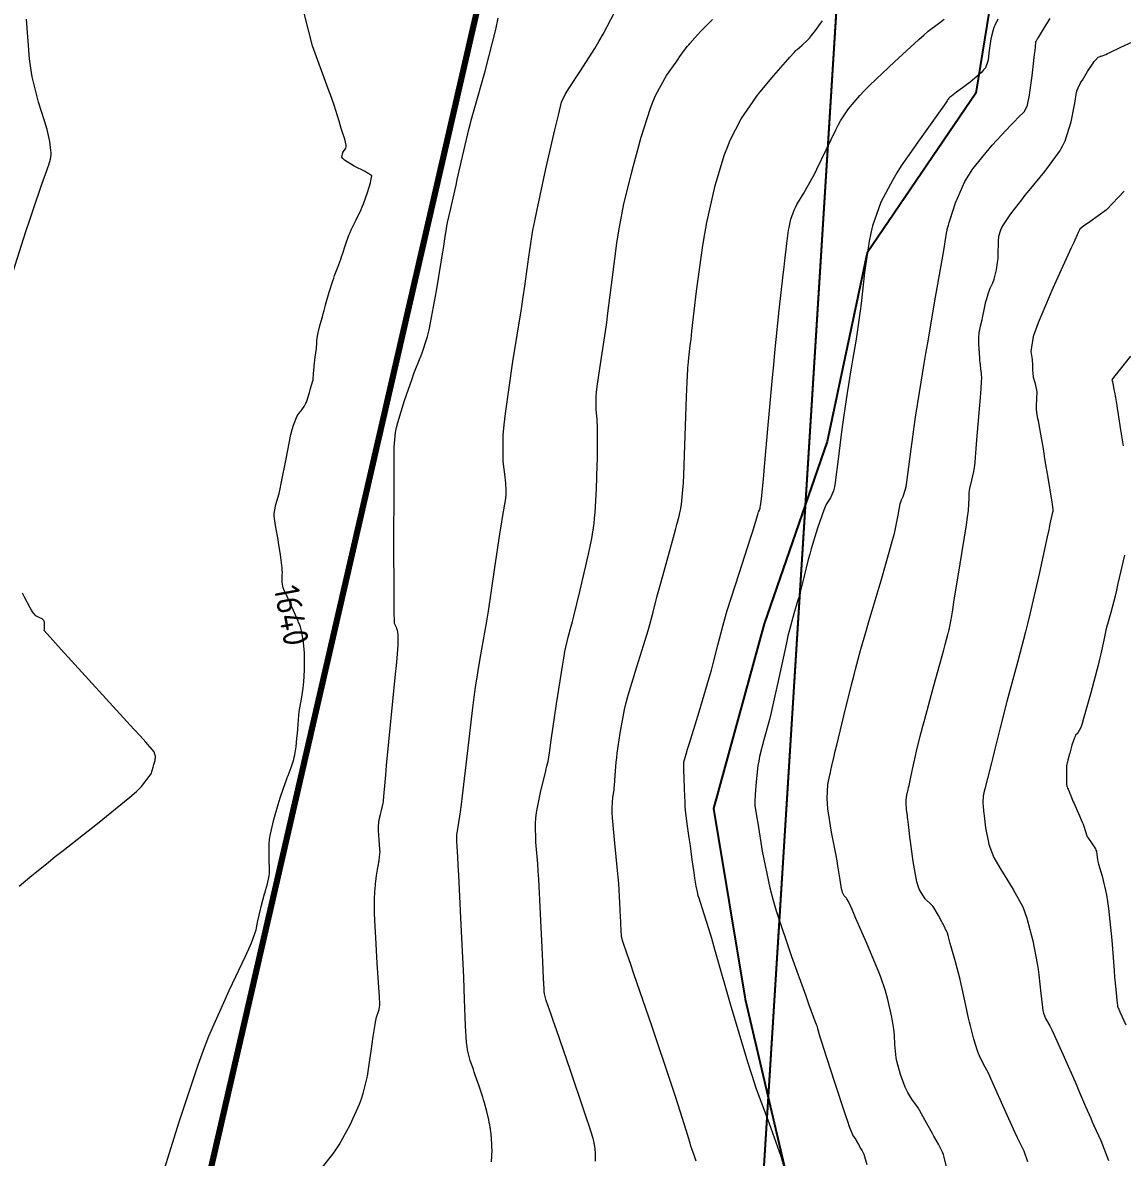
# Model space of a CAD drawing. Header units: millimetres. Extents: x 837477 to 838477, y 1189014 to 1191014.
# Drawn here: x 837621.1 to 837786.4, y 1189480.5 to 1189651 of the extents above; entities that cross this region are included whole.
import ezdxf

# ---------------------------------------------------------------- set-up
doc = ezdxf.new("R2010")
doc.units = ezdxf.units.MM
doc.header["$LTSCALE"] = 0.3
doc.layers.add('CORREDORVIA', color=94, linetype='Continuous', lineweight=80)
doc.layers.add('COTAS 10', color=252, linetype='Continuous', lineweight=9)
doc.layers.add('LINEA_DE_CEROS', color=61, linetype='Continuous')
doc.layers.add('VIA_Curvas', color=7, linetype='Continuous')
doc.styles.get("Standard").update_dxf_attribs({"font": 'isocp2.shx', "bigfont": '@extfont2.shx'})

msp = doc.modelspace()

# ---------------------------------------------------------------- linework, layer by layer
at = {"layer": 'CORREDORVIA'}
msp.add_lwpolyline([(838157.033, 1190996.193), (838237.174, 1190821.339), (838237.001, 1190602.875), (838240.031, 1190437.198), (838223.537, 1190366.272), (838184.199, 1189898.277), (837734.304, 1190149.151), (837849.078, 1189569.699), (837751.159, 1189231.384), (837593.191, 1189234.399), (837695.481, 1189679.225), (837660.573, 1189835.358), (837597.737, 1190012.464), (837490.666, 1190492.599), (837964.301, 1190234.408), (838010.155, 1190346.41), (837974.613, 1190516.877), (837969.419, 1190653.334), (837963.574, 1190795.982), (837910.676, 1191000.965)], close=True, dxfattribs=at)
at = {"layer": 'COTAS 10'}
for points in [[(837642.225, 1189478.122), (837644.607, 1189485.705), (837647.49, 1189494.408), (837648.304, 1189496.607), (837649.123, 1189498.715), (837652.14, 1189505.565), (837654.626, 1189510.769), (837655.113, 1189511.839), (837655.511, 1189512.748), (837656.218, 1189514.691), (837656.365, 1189515.571), (837656.411, 1189515.811), (837656.458, 1189516.048), (837656.644, 1189516.888), (837656.851, 1189517.737), (837656.912, 1189517.98), (837656.973, 1189518.226), (837657.207, 1189519.144), (837657.466, 1189520.091), (837657.544, 1189520.357), (837657.624, 1189520.623), (837657.933, 1189521.598), (837658.165, 1189522.792), (837658.196, 1189523.197), (837658.213, 1189523.635), (837658.154, 1189525.485), (837658.17, 1189527.628), (837658.234, 1189528.251), (837658.323, 1189528.885), (837658.859, 1189531.281), (837659.51, 1189533.514), (837659.672, 1189534.046), (837659.826, 1189534.54), (837660.313, 1189536.012), (837660.753, 1189537.234), (837660.877, 1189537.57), (837661.001, 1189537.905), (837661.457, 1189539.107), (837661.853, 1189540.311), (837661.94, 1189540.647), (837662.017, 1189540.985), (837662.214, 1189542.215), (837662.338, 1189543.481), (837662.37, 1189543.842), (837662.4, 1189544.206), (837662.5, 1189545.558), (837662.632, 1189546.984), (837662.684, 1189547.395), (837662.741, 1189547.813), (837663.001, 1189549.383), (837663.257, 1189551.028), (837663.312, 1189551.494), (837663.36, 1189551.965), (837663.478, 1189553.702), (837663.497, 1189555.414), (837663.482, 1189555.869), (837663.459, 1189556.316), (837663.303, 1189557.86), (837663.107, 1189559.13), (837663.058, 1189559.404), (837663.011, 1189559.644), (837662.861, 1189560.229), (837662.667, 1189560.722), (837662.594, 1189560.904), (837662.511, 1189561.105), (837662.139, 1189561.995), (837661.679, 1189563.046), (837661.542, 1189563.349), (837661.4, 1189563.657), (837660.849, 1189564.81), (837660.382, 1189565.863), (837660.293, 1189566.108), (837660.222, 1189566.332), (837660.108, 1189566.969), (837660.109, 1189567.406), (837660.109, 1189567.817), (837660.115, 1189567.989), (837660.12, 1189568.041), (837660.125, 1189568.095), (837660.153, 1189568.305), (837660.128, 1189568.859), (837660.1, 1189569.131), (837660.063, 1189569.453), (837659.907, 1189570.648), (837659.855, 1189571.041), (837659.577, 1189572.884), (837659.496, 1189573.367), (837659.415, 1189573.838), (837659.106, 1189575.44), (837658.926, 1189576.858), (837658.925, 1189577.213), (837658.945, 1189577.551), (837659.193, 1189578.636), (837659.66, 1189580.28), (837659.817, 1189580.971), (837659.987, 1189581.764), (837660.701, 1189585.479), (837661.441, 1189589.132), (837661.626, 1189589.886), (837661.803, 1189590.529), (837662.371, 1189591.921), (837662.843, 1189592.542), (837662.958, 1189592.698), (837663.068, 1189592.849), (837663.411, 1189593.336), (837663.688, 1189593.828), (837663.757, 1189593.981), (837663.821, 1189594.141), (837664.024, 1189594.779), (837664.212, 1189595.464), (837664.267, 1189595.654), (837664.324, 1189595.845), (837664.543, 1189596.533), (837664.729, 1189597.199), (837664.765, 1189597.375), (837664.795, 1189597.548), (837664.846, 1189598.145), (837664.891, 1189598.898), (837664.916, 1189599.169), (837664.946, 1189599.468), (837665.102, 1189600.775), (837665.256, 1189602.061), (837665.286, 1189602.346), (837665.309, 1189602.601), (837665.346, 1189603.268), (837665.423, 1189603.917), (837665.472, 1189604.161), (837665.533, 1189604.432), (837665.851, 1189605.645), (837666.179, 1189606.821), (837666.246, 1189607.07), (837666.302, 1189607.285), (837666.417, 1189607.785), (837666.564, 1189608.374), (837666.639, 1189608.645), (837666.73, 1189608.963), (837667.186, 1189610.501), (837667.72, 1189612.207), (837667.861, 1189612.63), (837667.997, 1189613.032), (837668.464, 1189614.306), (837668.914, 1189615.503), (837669.04, 1189615.857), (837669.167, 1189616.221), (837669.63, 1189617.614), (837670.16, 1189619.078), (837670.329, 1189619.486), (837670.507, 1189619.895), (837671.231, 1189621.384), (837671.97, 1189622.928), (837672.159, 1189623.372), (837672.34, 1189623.824), (837672.938, 1189625.517), (837673.372, 1189626.954), (837673.45, 1189627.245), (837673.51, 1189627.49), (837673.577, 1189627.986), (837673.144, 1189628.332), (837672.89, 1189628.482), (837672.577, 1189628.656), (837670.958, 1189629.478), (837669.477, 1189630.38), (837669.25, 1189630.605), (837669.102, 1189630.818), (837669.232, 1189631.497), (837669.674, 1189632.175), (837669.723, 1189632.389), (837669.741, 1189632.614), (837669.542, 1189633.518), (837669.165, 1189634.523), (837669.071, 1189634.811), (837668.982, 1189635.104), (837668.695, 1189636.199), (837667.922, 1189638.624), (837667.525, 1189639.755), (837667.048, 1189641.087), (837664.669, 1189647.557), (837662.851, 1189654.671)], [(837691.601, 1189479.849), (837691.657, 1189481.575), (837691.652, 1189482.029), (837691.639, 1189482.472), (837691.518, 1189483.985), (837691.312, 1189485.387), (837691.246, 1189485.76), (837691.175, 1189486.127), (837690.885, 1189487.397), (837690.513, 1189488.727), (837690.39, 1189489.132), (837690.259, 1189489.552), (837689.715, 1189491.202), (837689.143, 1189492.862), (837688.995, 1189493.289), (837688.851, 1189493.703), (837688.368, 1189495.078), (837687.988, 1189496.653), (837687.909, 1189497.192), (837687.841, 1189497.776), (837687.691, 1189500.257), (837687.544, 1189504.274), (837687.478, 1189505.826), (837687.402, 1189507.569), (837687.033, 1189515.453), (837686.665, 1189522.935), (837686.588, 1189524.425), (837686.522, 1189525.663), (837686.374, 1189528.033), (837686.359, 1189528.802), (837686.377, 1189529.031), (837686.404, 1189529.267), (837686.581, 1189530.178), (837686.936, 1189532.448), (837687.076, 1189533.541), (837687.234, 1189534.836), (837687.953, 1189541.189), (837688.76, 1189548.046), (837688.972, 1189549.659), (837689.18, 1189551.147), (837689.893, 1189555.489), (837690.638, 1189559.68), (837690.866, 1189561.073), (837691.104, 1189562.566), (837692.041, 1189568.801), (837692.882, 1189574.511), (837693.059, 1189575.673), (837693.212, 1189576.654), (837693.561, 1189578.684), (837693.715, 1189579.508), (837693.744, 1189579.728), (837693.767, 1189579.945), (837693.804, 1189580.7), (837693.732, 1189581.819), (837693.687, 1189582.266), (837693.632, 1189582.771), (837693.342, 1189585.091), (837693.345, 1189589.039), (837693.474, 1189590.571), (837693.658, 1189592.293), (837694.787, 1189600.1), (837696.062, 1189608.017), (837696.338, 1189609.809), (837696.581, 1189611.427), (837697.182, 1189615.827), (837697.811, 1189619.847), (837698.072, 1189621.226), (837698.371, 1189622.72), (837699.761, 1189629.075), (837701.116, 1189634.933), (837701.392, 1189636.113), (837701.624, 1189637.101), (837702.105, 1189639.075), (837702.667, 1189640.239), (837702.95, 1189640.717), (837703.289, 1189641.262), (837704.974, 1189643.793), (837707.096, 1189647.134), (837707.711, 1189648.19), (837708.338, 1189649.302), (837710.7, 1189653.793)], [(837619.048, 1189611.555), (837621.625, 1189619.62), (837622.193, 1189621.371), (837622.699, 1189622.913), (837624.001, 1189626.741), (837624.748, 1189628.822), (837624.903, 1189629.262), (837625.036, 1189629.643), (837625.331, 1189630.53), (837625.403, 1189631.236), (837625.395, 1189631.503), (837625.376, 1189631.802), (837625.208, 1189633.143), (837624.799, 1189634.994), (837624.627, 1189635.615), (837624.43, 1189636.283), (837623.509, 1189639.085), (837622.568, 1189642.884), (837622.358, 1189644.18), (837622.171, 1189645.582), (837621.679, 1189651.527)], [(837665.974, 1189478.782), (837667.718, 1189480.967), (837668.194, 1189481.665), (837668.666, 1189482.403), (837670.346, 1189485.403), (837671.752, 1189488.512), (837672.051, 1189489.318), (837672.312, 1189490.101), (837672.928, 1189492.731), (837673.283, 1189495.152), (837673.38, 1189495.802), (837673.475, 1189496.444), (837673.811, 1189498.691), (837674.084, 1189500.465), (837674.139, 1189500.81), (837674.185, 1189501.09), (837674.279, 1189501.572), (837674.342, 1189501.717), (837674.369, 1189501.786), (837674.401, 1189501.866), (837674.55, 1189502.26), (837674.693, 1189502.732), (837674.721, 1189502.862), (837674.744, 1189502.993), (837674.784, 1189503.463), (837674.731, 1189504.703), (837674.696, 1189505.318), (837674.651, 1189506.052), (837674.415, 1189509.685), (837674.171, 1189513.519), (837674.122, 1189514.379), (837674.081, 1189515.152), (837673.999, 1189517.215), (837673.989, 1189518.615), (837673.993, 1189518.97), (837674, 1189519.311), (837674.051, 1189520.422), (837674.134, 1189521.419), (837674.161, 1189521.687), (837674.19, 1189521.953), (837674.311, 1189522.885), (837674.453, 1189523.782), (837674.496, 1189524.026), (837674.54, 1189524.267), (837674.712, 1189525.122), (837674.821, 1189526.107), (837674.825, 1189526.432), (837674.818, 1189526.779), (837674.701, 1189528.217), (837674.584, 1189529.647), (837674.578, 1189529.988), (837674.582, 1189530.306), (837674.692, 1189531.258), (837674.876, 1189532.027), (837674.927, 1189532.229), (837674.978, 1189532.428), (837675.162, 1189533.109), (837675.312, 1189533.756), (837675.341, 1189533.933), (837675.365, 1189534.109), (837675.408, 1189534.737), (837675.579, 1189536.884), (837675.684, 1189538.017), (837675.814, 1189539.385), (837677.166, 1189553.102), (837677.293, 1189554.436), (837677.394, 1189555.528), (837677.546, 1189557.458), (837677.535, 1189557.804), (837677.535, 1189557.992), (837677.543, 1189558.321), (837677.55, 1189558.636), (837677.549, 1189558.719), (837677.546, 1189558.801), (837677.528, 1189559.086), (837677.498, 1189559.349), (837677.488, 1189559.417), (837677.477, 1189559.483), (837677.431, 1189559.705), (837677.373, 1189559.915), (837677.355, 1189559.973), (837677.335, 1189560.031), (837677.253, 1189560.242), (837677.164, 1189560.448), (837677.114, 1189560.558), (837677.024, 1189560.748), (837676.953, 1189562.727), (837676.941, 1189563.909), (837676.931, 1189565.367), (837676.921, 1189572.924), (837676.929, 1189580.808), (837676.93, 1189582.473), (837676.931, 1189583.913), (837676.931, 1189587.241), (837677.169, 1189589.446), (837677.32, 1189590.179), (837677.508, 1189590.964), (837678.491, 1189594.239), (837679.636, 1189597.52), (837679.926, 1189598.309), (837680.204, 1189599.045), (837681.107, 1189601.273), (837681.949, 1189603.872), (837682.188, 1189604.842), (837682.429, 1189605.921), (837683.321, 1189610.723), (837684.072, 1189615.326), (837684.224, 1189616.28), (837684.352, 1189617.095), (837684.613, 1189618.88), (837684.805, 1189620.058), (837684.889, 1189620.49), (837684.987, 1189620.969), (837685.454, 1189623.081), (837686.06, 1189625.753), (837686.246, 1189626.583), (837686.439, 1189627.454), (837687.203, 1189630.927), (837688.225, 1189635.164), (837688.581, 1189636.517), (837688.97, 1189637.947), (837690.638, 1189643.76), (837692.223, 1189650.009), (837692.558, 1189651.714)], [(837707.188, 1189479.932), (837707.213, 1189480.711), (837707.211, 1189480.915), (837707.205, 1189481.115), (837707.15, 1189481.798), (837707.057, 1189482.43), (837707.027, 1189482.599), (837706.996, 1189482.764), (837706.865, 1189483.337), (837706.251, 1189485.239), (837705.915, 1189486.243), (837705.506, 1189487.453), (837703.43, 1189493.545), (837701.326, 1189499.689), (837700.899, 1189500.931), (837700.54, 1189501.976), (837699.808, 1189504.091), (837699.565, 1189505.097), (837699.515, 1189505.441), (837699.472, 1189505.814), (837699.376, 1189507.397), (837699.282, 1189509.961), (837699.24, 1189510.952), (837699.191, 1189512.065), (837698.956, 1189517.097), (837698.676, 1189522.296), (837698.599, 1189523.514), (837698.522, 1189524.635), (837698.244, 1189527.882), (837698.188, 1189530.659), (837698.251, 1189531.484), (837698.347, 1189532.333), (837698.98, 1189535.599), (837699.667, 1189538.355), (837699.798, 1189538.882), (837699.903, 1189539.306), (837700.071, 1189539.985), (837700.269, 1189541.324), (837700.55, 1189543.208), (837701.365, 1189548.671), (837702.246, 1189554.336), (837702.443, 1189555.506), (837702.62, 1189556.504), (837703.092, 1189558.671), (837703.569, 1189560.358), (837703.75, 1189561.054), (837703.952, 1189561.849), (837704.858, 1189565.546), (837705.77, 1189569.407), (837705.975, 1189570.305), (837706.161, 1189571.129), (837706.66, 1189573.489), (837706.987, 1189575.775), (837707.062, 1189576.553), (837707.132, 1189577.393), (837707.332, 1189580.952), (837707.459, 1189584.544), (837707.483, 1189585.406), (837707.502, 1189586.21), (837707.53, 1189588.637), (837707.494, 1189590.538), (837707.472, 1189591.012), (837707.445, 1189591.463), (837707.307, 1189592.901), (837707.308, 1189594.781), (837707.369, 1189595.51), (837707.457, 1189596.33), (837707.994, 1189600.048), (837708.696, 1189604.621), (837708.887, 1189605.98), (837709.077, 1189607.38), (837709.751, 1189612.775), (837710.421, 1189617.911), (837710.608, 1189619.149), (837710.796, 1189620.306), (837711.48, 1189623.82), (837712.296, 1189627.174), (837712.567, 1189628.23), (837712.857, 1189629.342), (837714.067, 1189633.82), (837715.466, 1189638.183), (837715.876, 1189639.222), (837716.295, 1189640.188), (837717.887, 1189643.067), (837719.302, 1189645.108), (837719.608, 1189645.546), (837719.878, 1189645.928), (837720.545, 1189646.847), (837721.051, 1189647.479), (837721.219, 1189647.68), (837721.399, 1189647.893), (837722.151, 1189648.757), (837723.056, 1189649.747), (837723.334, 1189650.04), (837723.623, 1189650.341), (837724.762, 1189651.495)], [(837722.311, 1189479.932), (837722.018, 1189480.835), (837721.671, 1189481.812), (837721.549, 1189482.197), (837721.415, 1189482.631), (837720.835, 1189484.61), (837719.651, 1189488.386), (837719.135, 1189489.953), (837718.538, 1189491.745), (837715.704, 1189500.101), (837712.974, 1189508.075), (837712.443, 1189509.627), (837712.008, 1189510.895), (837711.248, 1189513.105), (837711.143, 1189513.541), (837711.121, 1189513.69), (837711.102, 1189513.851), (837711.061, 1189514.538), (837711.02, 1189515.649), (837711.002, 1189516.078), (837710.981, 1189516.561), (837710.879, 1189518.742), (837710.688, 1189521.657), (837710.61, 1189522.602), (837710.522, 1189523.606), (837710.113, 1189527.732), (837709.773, 1189531.54), (837709.727, 1189532.344), (837709.703, 1189533.04), (837709.79, 1189534.65), (837709.985, 1189535.698), (837710.028, 1189536.039), (837710.066, 1189536.403), (837710.166, 1189537.901), (837710.319, 1189539.873), (837710.391, 1189540.535), (837710.475, 1189541.248), (837710.887, 1189544.24), (837711.574, 1189547.794), (837711.831, 1189548.86), (837712.118, 1189549.962), (837713.398, 1189554.24), (837714.671, 1189558.245), (837714.954, 1189559.175), (837715.207, 1189560.027), (837715.867, 1189562.458), (837716.483, 1189564.879), (837716.709, 1189565.725), (837716.957, 1189566.648), (837718.052, 1189570.613), (837719.073, 1189574.282), (837719.275, 1189575.018), (837719.443, 1189575.632), (837719.759, 1189576.84), (837719.87, 1189577.369), (837719.91, 1189577.556), (837719.953, 1189577.76), (837720.137, 1189578.641), (837720.35, 1189580.824), (837720.41, 1189581.849), (837720.471, 1189583.057), (837720.697, 1189588.937), (837720.895, 1189594.779), (837720.938, 1189595.962), (837720.977, 1189596.957), (837721.078, 1189598.982), (837721.144, 1189599.723), (837721.161, 1189599.909), (837721.178, 1189600.086), (837721.237, 1189600.654), (837721.448, 1189602.499), (837721.561, 1189603.481), (837721.698, 1189604.668), (837722.39, 1189610.654), (837723.334, 1189617.545), (837723.63, 1189619.301), (837723.94, 1189620.991), (837725.186, 1189626.549), (837726.601, 1189631.203), (837727.019, 1189632.324), (837727.447, 1189633.371), (837729.084, 1189636.549), (837730.877, 1189639.197), (837731.403, 1189639.911), (837731.942, 1189640.617), (837733.996, 1189643.096), (837736.126, 1189645.51), (837736.43, 1189645.854), (837737.057, 1189646.563), (837737.334, 1189646.851), (837737.418, 1189646.929), (837737.504, 1189647.007), (837737.838, 1189647.285), (837738.21, 1189647.59), (837738.32, 1189647.686), (837738.432, 1189647.786), (837738.863, 1189648.188), (837739.348, 1189648.708), (837739.495, 1189648.883), (837739.647, 1189649.071), (837740.243, 1189649.861), (837741.031, 1189650.921), (837741.304, 1189651.28)], [(837735.537, 1189479.072), (837735.084, 1189480.629), (837733.355, 1189485.528), (837731.363, 1189490.925), (837730.743, 1189492.797), (837730.094, 1189494.833), (837727.506, 1189503.55), (837725.161, 1189511.722), (837724.665, 1189513.415), (837724.236, 1189514.86), (837723.242, 1189518.022), (837722.761, 1189519.459), (837722.656, 1189519.817), (837722.563, 1189520.158), (837722.33, 1189521.245), (837722.147, 1189522.448), (837722.087, 1189522.861), (837722.022, 1189523.31), (837721.753, 1189525.219), (837721.456, 1189527.345), (837721.374, 1189527.93), (837721.293, 1189528.513), (837720.998, 1189530.606), (837720.753, 1189532.677), (837720.702, 1189533.247), (837720.658, 1189533.816), (837720.562, 1189535.855), (837720.521, 1189537.586), (837720.511, 1189537.96), (837720.503, 1189538.289), (837720.48, 1189539.097), (837720.468, 1189539.527), (837720.466, 1189539.618), (837720.465, 1189539.696), (837720.467, 1189539.875), (837720.823, 1189541.099), (837721.046, 1189541.837), (837721.322, 1189542.747), (837722.766, 1189547.471), (837724.289, 1189552.565), (837724.614, 1189553.707), (837724.898, 1189554.733), (837725.576, 1189557.471), (837726.315, 1189560.329), (837726.637, 1189561.43), (837727.009, 1189562.665), (837728.778, 1189568.248), (837730.49, 1189573.535), (837730.826, 1189574.585), (837731.103, 1189575.455), (837731.605, 1189577.101), (837731.711, 1189577.493), (837731.737, 1189577.572), (837731.763, 1189577.638), (837731.846, 1189577.772), (837731.938, 1189578.063), (837731.969, 1189578.228), (837732.002, 1189578.43), (837732.142, 1189579.465), (837732.392, 1189581.94), (837732.495, 1189583.049), (837732.612, 1189584.343), (837733.155, 1189590.546), (837733.8, 1189597.703), (837733.98, 1189599.597), (837734.162, 1189601.454), (837734.828, 1189607.843), (837735.407, 1189613.114), (837735.534, 1189614.265), (837735.647, 1189615.282), (837735.936, 1189617.843), (837736.154, 1189619.433), (837736.222, 1189619.839), (837736.294, 1189620.229), (837736.581, 1189621.511), (837737.063, 1189622.83), (837737.256, 1189623.242), (837737.476, 1189623.676), (837738.489, 1189625.413), (837739.733, 1189627.561), (837740.099, 1189628.253), (837740.474, 1189628.988), (837741.906, 1189631.995), (837743.32, 1189634.929), (837743.683, 1189635.617), (837744.035, 1189636.251), (837745.204, 1189638.094), (837746.929, 1189640.082), (837747.631, 1189640.808), (837748.431, 1189641.61), (837752.129, 1189645.139), (837755.779, 1189648.474), (837756.548, 1189649.153), (837757.213, 1189649.727), (837758.741, 1189650.919), (837759.604, 1189651.555)], [(837767.679, 1189651.536), (837767.192, 1189650.588), (837767.075, 1189650.279), (837766.965, 1189649.949), (837766.631, 1189648.586), (837766.396, 1189647.184), (837766.348, 1189646.829), (837766.308, 1189646.489), (837766.225, 1189645.382), (837765.79, 1189644.261), (837765.527, 1189643.912), (837765.203, 1189643.547), (837763.518, 1189642.09), (837761.813, 1189640.815), (837761.475, 1189640.564), (837761.196, 1189640.358), (837760.677, 1189639.985), (837760.536, 1189639.887), (837760.496, 1189639.854), (837760.455, 1189639.818), (837760.306, 1189639.669), (837760.176, 1189639.508), (837760.147, 1189639.465), (837760.122, 1189639.423), (837760.056, 1189639.277), (837759.403, 1189638.316), (837759.006, 1189637.761), (837758.517, 1189637.081), (837755.969, 1189633.579), (837753.149, 1189629.486), (837752.488, 1189628.433), (837751.878, 1189627.416), (837750.106, 1189624.031), (837748.851, 1189620.492), (837748.567, 1189619.377), (837748.311, 1189618.204), (837747.615, 1189613.478), (837747.107, 1189608.837), (837746.97, 1189607.717), (837746.833, 1189606.669), (837746.351, 1189603.478), (837745.857, 1189600.584), (837745.713, 1189599.723), (837745.565, 1189598.836), (837745.006, 1189595.415), (837744.451, 1189591.696), (837744.306, 1189590.62), (837744.165, 1189589.526), (837743.687, 1189585.408), (837743.231, 1189581.936), (837743.103, 1189581.248), (837742.975, 1189580.679), (837742.506, 1189579.613), (837741.923, 1189578.738), (837741.723, 1189578.29), (837741.507, 1189577.753), (837740.585, 1189575.071), (837739.637, 1189571.947), (837739.404, 1189571.132), (837739.184, 1189570.339), (837738.495, 1189567.652), (837737.898, 1189565.268), (837737.736, 1189564.664), (837737.575, 1189564.086), (837737.005, 1189562.201), (837736.342, 1189559.779), (837736.121, 1189558.861), (837735.886, 1189557.836), (837734.902, 1189553.243), (837733.875, 1189548.49), (837733.612, 1189547.365), (837733.358, 1189546.322), (837732.519, 1189543.243), (837731.862, 1189540.735), (837731.724, 1189540.052), (837731.604, 1189539.373), (837731.325, 1189536.963), (837731.201, 1189535.026), (837731.177, 1189534.645), (837731.159, 1189534.331), (837731.131, 1189533.761), (837731.14, 1189533.618), (837731.144, 1189533.574), (837731.149, 1189533.527), (837731.172, 1189533.342), (837731.353, 1189532.18), (837731.457, 1189531.517), (837731.585, 1189530.706), (837732.243, 1189526.545), (837733.411, 1189520.997), (837733.861, 1189519.311), (837734.365, 1189517.561), (837736.64, 1189510.699), (837738.791, 1189504.76), (837739.217, 1189503.591), (837739.57, 1189502.628), (837740.23, 1189500.866), (837740.378, 1189500.518), (837740.433, 1189500.386), (837740.482, 1189500.255), (837740.499, 1189500.19), (837740.509, 1189500.15), (837740.526, 1189500.07), (837740.54, 1189499.99), (837740.543, 1189499.97), (837740.545, 1189499.95), (837740.547, 1189499.886), (837740.935, 1189498.633), (837741.18, 1189497.865), (837741.484, 1189496.914), (837743.08, 1189491.956), (837744.726, 1189486.951), (837745.062, 1189485.969), (837745.346, 1189485.164), (837745.939, 1189483.715), (837746.217, 1189483.334), (837746.302, 1189483.201), (837746.391, 1189483.057), (837746.742, 1189482.44), (837747.092, 1189481.798), (837747.181, 1189481.639), (837747.267, 1189481.488), (837747.546, 1189481.009), (837747.995, 1189479.43)], [(837760.013, 1189478.911), (837759.61, 1189480.531), (837759.478, 1189480.932), (837759.338, 1189481.311), (837758.759, 1189482.508), (837758.065, 1189483.699), (837757.852, 1189484.074), (837757.631, 1189484.47), (837756.759, 1189486.065), (837755.888, 1189487.6), (837755.667, 1189487.958), (837755.455, 1189488.287), (837754.764, 1189489.234), (837754.118, 1189490.268), (837753.934, 1189490.652), (837753.748, 1189491.079), (837753.061, 1189492.974), (837752.501, 1189494.982), (837752.396, 1189495.481), (837752.312, 1189495.954), (837752.191, 1189497.453), (837752.132, 1189498.895), (837752.088, 1189499.332), (837752.031, 1189499.786), (837751.727, 1189501.56), (837751.342, 1189503.336), (837751.234, 1189503.792), (837751.127, 1189504.231), (837750.736, 1189505.683), (837750.059, 1189507.608), (837749.77, 1189508.344), (837749.438, 1189509.169), (837747.874, 1189512.884), (837746.341, 1189516.426), (837746.029, 1189517.142), (837745.764, 1189517.744), (837745.212, 1189518.96), (837744.971, 1189519.379), (837744.902, 1189519.477), (837744.832, 1189519.568), (837744.572, 1189519.832), (837744.316, 1189520.329), (837744.248, 1189520.567), (837744.182, 1189520.848), (837743.956, 1189522.223), (837743.628, 1189524.328), (837743.498, 1189525.069), (837743.352, 1189525.879), (837742.68, 1189529.377), (837742.12, 1189532.879), (837742.044, 1189533.692), (837742.002, 1189534.438), (837742.134, 1189536.564), (837742.44, 1189538.016), (837742.507, 1189538.337), (837742.566, 1189538.622), (837742.717, 1189539.357), (837743.057, 1189540.817), (837743.236, 1189541.56), (837743.452, 1189542.45), (837744.539, 1189546.884), (837745.736, 1189551.697), (837746.022, 1189552.826), (837746.289, 1189553.866), (837747.086, 1189556.884), (837747.958, 1189559.95), (837748.271, 1189561.021), (837748.615, 1189562.187), (837750.118, 1189567.2), (837751.551, 1189572.137), (837751.852, 1189573.257), (837752.111, 1189574.268), (837752.699, 1189577.027), (837753.006, 1189578.706), (837753.087, 1189579.038), (837753.167, 1189579.311), (837753.442, 1189579.815), (837753.759, 1189580.752), (837753.866, 1189581.298), (837753.98, 1189581.969), (837754.458, 1189585.424), (837754.998, 1189589.555), (837755.151, 1189590.651), (837755.305, 1189591.726), (837755.873, 1189595.436), (837756.597, 1189599.806), (837756.85, 1189601.297), (837757.125, 1189602.909), (837758.305, 1189609.75), (837759.376, 1189615.92), (837759.582, 1189617.11), (837759.748, 1189618.076), (837760.021, 1189619.692), (837760.034, 1189619.815), (837760.037, 1189619.839), (837760.04, 1189619.859), (837760.044, 1189619.897), (837760.046, 1189619.908), (837760.047, 1189619.91), (837760.048, 1189619.913), (837760.05, 1189619.922), (837760.053, 1189619.93), (837760.053, 1189619.932), (837760.054, 1189619.935), (837760.055, 1189619.943), (837760.056, 1189619.952), (837760.056, 1189619.957), (837760.055, 1189619.965), (837760.053, 1189619.974), (837760.053, 1189619.976), (837760.052, 1189619.979), (837760.05, 1189619.987), (837760.237, 1189620.602), (837760.356, 1189620.986), (837760.504, 1189621.463), (837761.28, 1189623.961), (837762.718, 1189627.177), (837763.283, 1189628.108), (837763.92, 1189629.056), (837766.825, 1189632.626), (837769.626, 1189635.638), (837770.197, 1189636.235), (837770.68, 1189636.729), (837771.688, 1189637.657), (837772.124, 1189638.638), (837772.246, 1189639.166), (837772.368, 1189639.805), (837772.816, 1189643.037), (837773.18, 1189646.229), (837773.249, 1189646.842), (837773.305, 1189647.337), (837773.393, 1189648.151), (837773.397, 1189648.192), (837773.399, 1189648.201), (837773.402, 1189648.21), (837773.417, 1189648.232), (837773.434, 1189648.248), (837773.439, 1189648.252), (837773.455, 1189648.272), (837773.648, 1189648.591), (837773.766, 1189648.786), (837773.912, 1189649.027), (837774.672, 1189650.286), (837775.51, 1189651.651)], [(837772.151, 1189479.839), (837771.596, 1189481.443), (837770.903, 1189482.824), (837770.605, 1189483.465), (837770.261, 1189484.219), (837768.633, 1189487.875), (837766.975, 1189491.581), (837766.612, 1189492.366), (837766.291, 1189493.048), (837765.476, 1189494.638), (837764.931, 1189495.749), (837764.779, 1189496.128), (837764.627, 1189496.539), (837764.077, 1189498.278), (837763.548, 1189500.271), (837763.411, 1189500.841), (837763.276, 1189501.418), (837762.822, 1189503.568), (837762.323, 1189505.876), (837762.161, 1189506.553), (837761.989, 1189507.246), (837761.28, 1189509.887), (837760.641, 1189512.168), (837760.513, 1189512.634), (837760.406, 1189513.029), (837760.194, 1189513.859), (837760.114, 1189514.183), (837760.089, 1189514.259), (837760.063, 1189514.329), (837759.962, 1189514.532), (837759.864, 1189514.691), (837759.839, 1189514.734), (837759.816, 1189514.776), (837759.744, 1189514.922), (837759.682, 1189515.057), (837759.666, 1189515.092), (837759.592, 1189515.24), (837759.431, 1189515.557), (837759.349, 1189515.719), (837759.252, 1189515.913), (837758.764, 1189516.879), (837758.097, 1189517.978), (837757.886, 1189518.255), (837757.663, 1189518.521), (837756.764, 1189519.384), (837755.889, 1189520.719), (837755.682, 1189521.282), (837755.49, 1189521.929), (837754.922, 1189524.965), (837754.529, 1189527.995), (837754.447, 1189528.639), (837754.377, 1189529.198), (837754.219, 1189530.51), (837754.127, 1189531.324), (837754.098, 1189531.569), (837754.067, 1189531.822), (837753.942, 1189532.805), (837753.866, 1189533.763), (837753.866, 1189534), (837753.876, 1189534.225), (837753.987, 1189534.936), (837754.189, 1189535.77), (837754.257, 1189536.073), (837754.329, 1189536.406), (837754.63, 1189537.871), (837754.972, 1189539.516), (837755.071, 1189539.964), (837755.171, 1189540.408), (837755.543, 1189541.984), (837756.155, 1189544.344), (837756.405, 1189545.283), (837756.691, 1189546.345), (837758.016, 1189551.21), (837759.289, 1189555.864), (837759.542, 1189556.794), (837759.752, 1189557.568), (837760.153, 1189559.064), (837760.256, 1189559.474), (837760.279, 1189559.564), (837760.299, 1189559.642), (837760.351, 1189559.838), (837760.39, 1189559.987), (837760.402, 1189560.035), (837760.414, 1189560.087), (837760.463, 1189560.303), (837760.734, 1189561.889), (837760.886, 1189562.805), (837761.072, 1189563.927), (837762.023, 1189569.704), (837762.943, 1189575.562), (837763.109, 1189576.735), (837763.237, 1189577.715), (837763.379, 1189579.633), (837763.368, 1189580.435), (837763.399, 1189580.71), (837763.446, 1189581.008), (837763.738, 1189582.276), (837764.057, 1189583.555), (837764.12, 1189583.859), (837764.173, 1189584.141), (837764.271, 1189584.982), (837764.361, 1189586.369), (837764.408, 1189586.996), (837764.465, 1189587.728), (837764.751, 1189591.25), (837765.036, 1189594.715), (837765.094, 1189595.412), (837765.141, 1189595.994), (837765.233, 1189597.146), (837765.251, 1189597.531), (837765.251, 1189597.631), (837765.25, 1189597.727), (837765.231, 1189598.046), (837765.194, 1189598.384), (837765.181, 1189598.492), (837765.168, 1189598.605), (837765.109, 1189599.067), (837765.05, 1189599.572), (837765.035, 1189599.714), (837765.022, 1189599.856), (837764.979, 1189600.375), (837764.947, 1189600.829), (837764.939, 1189600.931), (837764.932, 1189601.022), (837764.912, 1189601.262), (837764.889, 1189601.606), (837764.88, 1189601.763), (837764.87, 1189601.946), (837764.823, 1189602.828), (837764.827, 1189603.865), (837764.848, 1189604.147), (837764.877, 1189604.425), (837765.057, 1189605.41), (837765.285, 1189606.379), (837765.344, 1189606.648), (837765.402, 1189606.918), (837765.6, 1189607.893), (837765.811, 1189608.851), (837765.878, 1189609.11), (837765.948, 1189609.366), (837766.228, 1189610.267), (837766.478, 1189610.98), (837766.528, 1189611.118), (837766.57, 1189611.23), (837766.654, 1189611.417), (837766.713, 1189611.508), (837766.739, 1189611.558), (837766.77, 1189611.62), (837766.919, 1189611.935), (837767.107, 1189612.467), (837767.162, 1189612.666), (837767.219, 1189612.887), (837767.439, 1189613.872), (837767.625, 1189614.985), (837767.661, 1189615.286), (837767.69, 1189615.585), (837767.738, 1189616.64), (837767.748, 1189617.622), (837767.754, 1189617.874), (837767.76, 1189618.118), (837767.792, 1189618.928), (837768.096, 1189619.905), (837768.274, 1189620.254), (837768.492, 1189620.637), (837769.618, 1189622.304), (837771.245, 1189624.425), (837771.78, 1189625.094), (837772.351, 1189625.799), (837774.715, 1189628.642), (837776.909, 1189631.659), (837777.373, 1189632.474), (837777.773, 1189633.279), (837778.7, 1189636.113), (837779.127, 1189638.422), (837779.212, 1189638.896), (837779.283, 1189639.298), (837779.421, 1189640.155), (837779.494, 1189640.555), (837779.525, 1189640.669), (837779.559, 1189640.785), (837779.721, 1189641.216), (837780.058, 1189641.863), (837780.202, 1189642.116), (837780.37, 1189642.4), (837781.161, 1189643.692), (837781.977, 1189644.93), (837782.16, 1189645.18), (837782.324, 1189645.39), (837782.763, 1189645.815), (837783.047, 1189645.95), (837783.114, 1189645.977), (837783.175, 1189646), (837783.354, 1189646.046), (837783.871, 1189646.252), (837784.145, 1189646.375), (837784.477, 1189646.528), (837786.148, 1189647.322), (837787.92, 1189648.167)], [(837786.635, 1189625.682), (837784.011, 1189622.916), (837781.483, 1189621.098), (837781, 1189620.75), (837780.611, 1189620.469), (837779.988, 1189620.016), (837779.98, 1189620.006), (837779.979, 1189620.003), (837779.978, 1189620.002), (837779.976, 1189619.998), (837779.976, 1189619.993), (837779.975, 1189619.991), (837779.975, 1189619.988), (837779.942, 1189619.914), (837779.921, 1189619.868), (837779.895, 1189619.812), (837779.759, 1189619.516), (837779.071, 1189618.01), (837778.697, 1189617.191), (837775.939, 1189611.15), (837773.713, 1189605.92), (837773.308, 1189604.81), (837772.994, 1189603.846), (837772.623, 1189601.584), (837772.8, 1189600.385), (837772.831, 1189600.091), (837772.855, 1189599.813), (837772.878, 1189598.947), (837772.915, 1189598.179), (837772.948, 1189597.962), (837772.99, 1189597.744), (837773.225, 1189596.942), (837773.446, 1189596.071), (837773.479, 1189595.809), (837773.501, 1189595.538), (837773.482, 1189594.485), (837773.426, 1189593.484), (837773.424, 1189593.246), (837773.428, 1189593.025), (837773.495, 1189592.37), (837773.647, 1189591.553), (837773.706, 1189591.231), (837773.771, 1189590.868), (837774.066, 1189589.207), (837774.451, 1189586.981), (837774.572, 1189586.261), (837774.701, 1189585.495), (837775.22, 1189582.355), (837775.674, 1189579.575), (837775.761, 1189579.037), (837775.832, 1189578.599), (837775.947, 1189577.854), (837775.936, 1189577.71), (837775.927, 1189577.651), (837775.915, 1189577.584), (837775.847, 1189577.274), (837775.497, 1189575.694), (837775.306, 1189574.825), (837775.075, 1189573.77), (837773.902, 1189568.405), (837772.533, 1189562.357), (837772.179, 1189560.871), (837771.835, 1189559.467), (837770.682, 1189555.078), (837769.615, 1189551.194), (837769.325, 1189550.108), (837769.038, 1189549.017), (837768.021, 1189545.039), (837767.118, 1189541.439), (837766.901, 1189540.585), (837766.7, 1189539.794), (837766.095, 1189537.457), (837765.687, 1189535.871), (837765.609, 1189535.553), (837765.547, 1189535.288), (837765.451, 1189534.772), (837765.45, 1189534.581), (837765.448, 1189534.521), (837765.445, 1189534.458), (837765.428, 1189534.206), (837765.417, 1189533.902), (837765.418, 1189533.807), (837765.42, 1189533.706), (837765.442, 1189533.302), (837765.521, 1189532.537), (837765.56, 1189532.209), (837765.605, 1189531.83), (837765.829, 1189530.042), (837766.186, 1189528.072), (837766.315, 1189527.577), (837766.458, 1189527.105), (837767.082, 1189525.587), (837767.96, 1189524.014), (837768.262, 1189523.507), (837768.591, 1189522.97), (837769.991, 1189520.775), (837771.398, 1189518.136), (837771.731, 1189517.319), (837772.038, 1189516.465), (837772.942, 1189513.069), (837773.576, 1189509.64), (837773.714, 1189508.765), (837773.836, 1189507.922), (837774.138, 1189505.147), (837774.364, 1189503.011), (837774.438, 1189502.571), (837774.516, 1189502.196), (837774.84, 1189501.391), (837775.486, 1189500.266), (837775.768, 1189499.691), (837776.095, 1189499.001), (837777.646, 1189495.554), (837779.26, 1189491.867), (837779.626, 1189491.025), (837779.957, 1189490.26), (837780.858, 1189488.146), (837781.617, 1189486.386), (837781.858, 1189485.845), (837782.113, 1189485.28), (837783.144, 1189483.046), (837784.3, 1189480.019)], [(837787.623, 1189600.904), (837785.822, 1189598.686), (837785.481, 1189598.26), (837785.21, 1189597.916), (837784.8, 1189597.354), (837784.853, 1189597.214), (837784.873, 1189597.136), (837784.896, 1189597.041), (837784.996, 1189596.557), (837785.119, 1189595.912), (837785.156, 1189595.715), (837785.193, 1189595.511), (837785.337, 1189594.708), (837785.537, 1189593.487), (837785.61, 1189593.019), (837785.691, 1189592.494), (837786.046, 1189590.128), (837786.475, 1189587.445)], [(837786.687, 1189570.986), (837785.718, 1189566.725), (837785.486, 1189565.75), (837785.27, 1189564.863), (837784.619, 1189562.402), (837784.129, 1189560.62), (837784.015, 1189560.161), (837783.909, 1189559.717), (837783.601, 1189558.241), (837783.149, 1189556.188), (837782.952, 1189555.381), (837782.724, 1189554.471), (837781.641, 1189550.32), (837780.554, 1189546.444), (837780.323, 1189545.706), (837780.122, 1189545.114), (837779.649, 1189544.188), (837779.35, 1189543.933), (837779.26, 1189543.763), (837779.165, 1189543.551), (837778.794, 1189542.428), (837778.461, 1189541.235), (837778.39, 1189540.979), (837778.329, 1189540.755), (837778.185, 1189540.214), (837778.111, 1189539.917), (837778.093, 1189539.846), (837778.076, 1189539.781), (837778.026, 1189539.588), (837777.995, 1189539.347), (837777.99, 1189539.252), (837777.987, 1189539.144), (837777.99, 1189538.65), (837777.997, 1189538.114), (837777.996, 1189537.979), (837777.994, 1189537.851), (837777.978, 1189537.438), (837777.966, 1189537.079), (837777.967, 1189536.984), (837777.97, 1189536.891), (837777.995, 1189536.574), (837778.04, 1189536.301), (837778.055, 1189536.237), (837778.071, 1189536.177), (837778.138, 1189536.001), (837778.219, 1189535.835), (837778.244, 1189535.78), (837778.269, 1189535.723), (837778.368, 1189535.486), (837778.488, 1189535.191), (837778.567, 1189534.996), (837778.733, 1189534.587), (837779.005, 1189533.945), (837779.113, 1189533.698), (837779.235, 1189533.421), (837779.793, 1189532.168), (837780.344, 1189530.876), (837780.462, 1189530.575), (837780.565, 1189530.298), (837780.812, 1189529.5), (837781.056, 1189528.822), (837781.158, 1189528.62), (837781.274, 1189528.412), (837781.817, 1189527.612), (837782.319, 1189526.858), (837782.409, 1189526.679), (837782.478, 1189526.513), (837782.553, 1189526.024), (837782.638, 1189525.276), (837782.715, 1189524.948), (837782.814, 1189524.567), (837783.362, 1189522.754), (837784.003, 1189519.969), (837784.161, 1189518.975), (837784.31, 1189517.885), (837784.778, 1189513.147), (837785.135, 1189508.58), (837785.215, 1189507.599), (837785.287, 1189506.74), (837785.476, 1189504.661), (837785.598, 1189503.617), (837785.627, 1189503.41), (837785.655, 1189503.24), (837785.738, 1189502.922), (837785.822, 1189502.789), (837785.85, 1189502.735), (837785.88, 1189502.673), (837786.006, 1189502.388), (837786.908, 1189500.435)], [(837620.609, 1189521.245), (837622.226, 1189522.627), (837624.992, 1189524.876), (837626.033, 1189525.703), (837627.194, 1189526.618), (837632.381, 1189530.661), (837637.249, 1189534.62), (837638.208, 1189535.483), (837638.999, 1189536.244), (837640.452, 1189538.152), (837640.741, 1189539.167), (837640.798, 1189539.365), (837640.845, 1189539.528), (837640.93, 1189539.817), (837640.951, 1189539.873), (837640.956, 1189539.889), (837640.962, 1189539.904), (837640.983, 1189539.959), (837641.001, 1189540.014), (837641.005, 1189540.03), (837641.008, 1189540.045), (837641.017, 1189540.101), (837641.023, 1189540.159), (837641.025, 1189540.176), (837641.026, 1189540.193), (837641.031, 1189540.255), (837641.037, 1189540.32), (837641.039, 1189540.339), (837641.042, 1189540.358), (837641.053, 1189540.43), (837641.065, 1189540.505), (837641.068, 1189540.526), (837641.07, 1189540.548), (837641.075, 1189540.628), (837641.076, 1189540.706), (837641.076, 1189540.727), (837641.074, 1189540.747), (837641.067, 1189540.818), (837641.055, 1189540.886), (837641.045, 1189540.924), (837641.023, 1189540.991), (837640.998, 1189541.062), (837640.991, 1189541.082), (837640.984, 1189541.103), (837640.959, 1189541.184), (837640.936, 1189541.272), (837640.931, 1189541.299), (837640.925, 1189541.326), (837640.908, 1189541.431), (837639.629, 1189542.9), (837638.828, 1189543.786), (837637.834, 1189544.881), (837627.428, 1189556.254), (837626.436, 1189557.346), (837625.638, 1189558.229), (837624.374, 1189559.679), (837624.384, 1189559.86), (837624.39, 1189559.943), (837624.397, 1189560.04), (837624.431, 1189560.512), (837624.399, 1189560.994), (837624.364, 1189561.098), (837624.318, 1189561.189), (837624.058, 1189561.412), (837623.712, 1189561.573), (837623.612, 1189561.624), (837623.51, 1189561.679), (837623.125, 1189561.901), (837622.617, 1189562.476), (837622.438, 1189562.753), (837622.241, 1189563.08), (837621.389, 1189564.687), (837621.099, 1189565.274)]]:
    msp.add_lwpolyline(points, dxfattribs=at)
at = {"layer": 'LINEA_DE_CEROS', "elevation": 1705.277}
msp.add_lwpolyline([(838041.852, 1190952.651), (838036.556, 1190637.066), (838092.197, 1190318.419), (838154.509, 1189961.569), (837526.844, 1190428.193), (837754.279, 1189827.032), (837723.495, 1189335.311)], dxfattribs=at)
at = {"layer": 'LINEA_DE_CEROS'}
msp.add_lwpolyline([(837760.703, 1189771.69), (837779.938, 1189749.987), (837771.514, 1189722.238), (837758.693, 1189696.226), (837769.029, 1189669.13), (837764.358, 1189640.436), (837748.053, 1189616.454), (837741.996, 1189588.093), (837732.54, 1189560.678), (837724.959, 1189532.911), (837729.694, 1189504.3), (837736.287, 1189476.06), (837737.58, 1189447.088), (837729.608, 1189419.206), (837725.281, 1189390.53), (837726.152, 1189361.771), (837723.733, 1189332.872)], dxfattribs=at)
at = {"layer": 'VIA_Curvas', "elevation": 1705.277}
msp.add_lwpolyline([(838041.852, 1190952.651), (838036.739, 1190647.964, 0.0474482), (838038.431, 1190626.329), (838092.197, 1190318.419), (838105.057, 1190244.773, -0.6778981), (837923.791, 1190133.091), (837840.859, 1190194.745, 0.7491246), (837665.299, 1190062.224), (837745.546, 1189850.114, -0.1064509), (837752.737, 1189802.402), (837723.495, 1189335.311)], format="xyb", dxfattribs=at)

# ---------------------------------------------------------------- texts
at = {"layer": 'COTAS 10', "insert": (837658.822, 1189566.065), "char_height": 3.8, "attachment_point": 7, "rotation": 280.48084}
msp.add_mtext('1640', dxfattribs=at)

doc.saveas('drawing.dxf')
